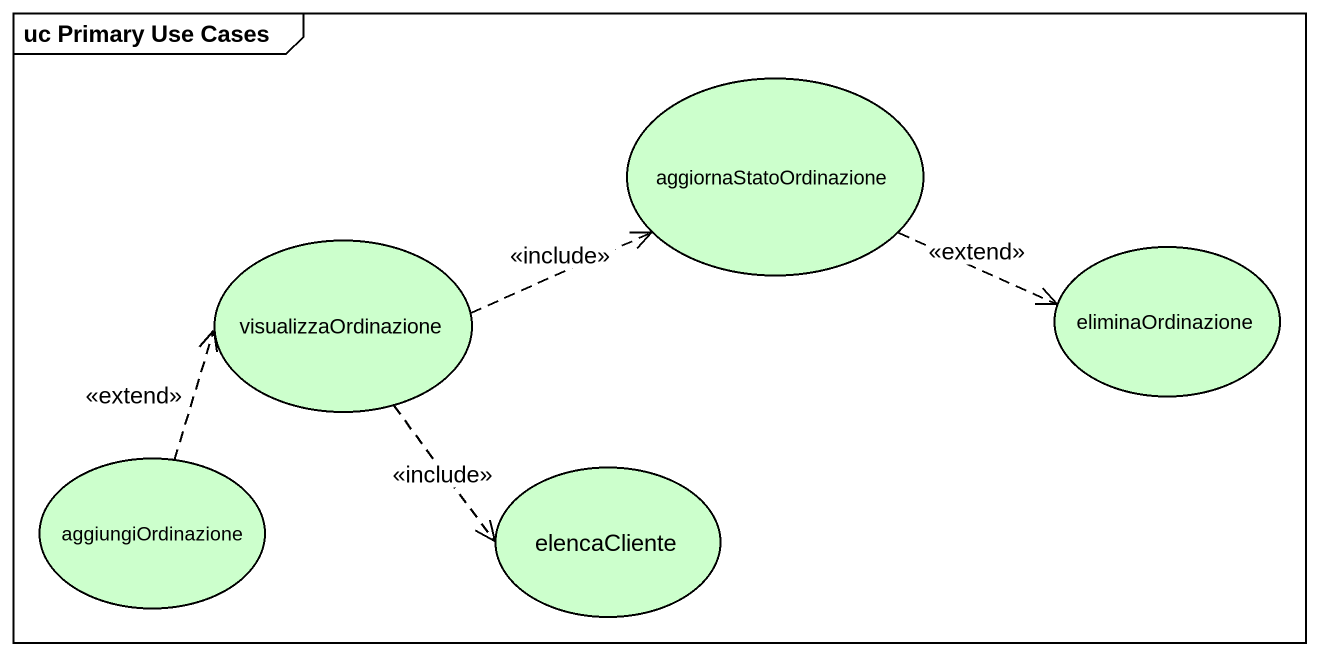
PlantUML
@startuml
mainframe uc Primary Use Cases
usecase aggiornaStatoOrdinazione #CCFFCC
usecase visualizzaOrdinazione #CCFFCC
usecase eliminaOrdinazione #CCFFCC
usecase aggiungiOrdinazione #CCFFCC
usecase elencaCliente #CCFFCC
aggiornaStatoOrdinazione .right.> eliminaOrdinazione : <<extend>>
visualizzaOrdinazione .right.> aggiornaStatoOrdinazione : <<include>>
visualizzaOrdinazione ..> elencaCliente : <<include>>
aggiungiOrdinazione .up.> visualizzaOrdinazione : <<extend>>
@enduml
